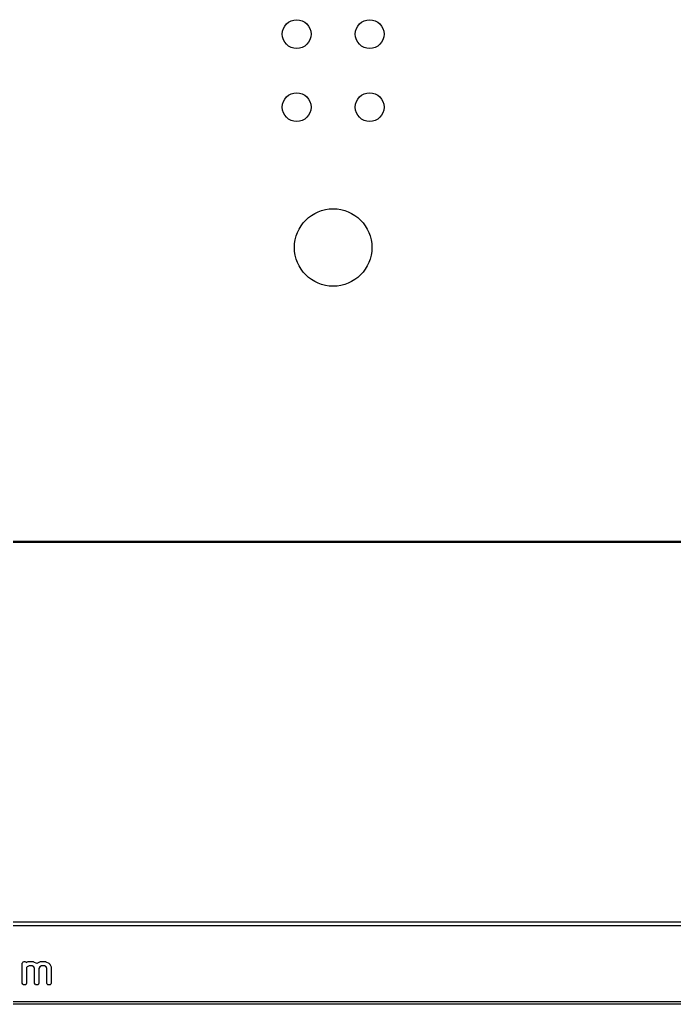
# Model space of a CAD drawing. Header units: inches. Extents: x 0.57 to 7.95, y -5.84 to -0.5.
# Drawn here: x 4.255 to 5.152, y -5.821 to -4.472 of the extents above; entities that cross this region are included whole.
import ezdxf

# ---------------------------------------------------------------- set-up
doc = ezdxf.new("R2010")
doc.units = ezdxf.units.IN
doc.header["$MEASUREMENT"] = 0
doc.layers.add('BLACK', color=250, linetype='CONTINUOUS')

msp = doc.modelspace()

# ---------------------------------------------------------------- linework, layer by layer
at = {"layer": 'BLACK', "linetype": 'CONTINUOUS'}
for p, q in [((4.1368, -5.1864), (7.5561, -5.1864)), ((7.5561, -5.1884), (4.1368, -5.1884)), ((0.7207, -5.7077), (7.547, -5.7077)), ((7.547, -5.7136), (0.7207, -5.7136)), ((4.2584, -5.7647), (4.2589, -5.7636)), ((4.2584, -5.7653), (4.2584, -5.7647)), ((4.2584, -5.7915), (4.2584, -5.7653)), ((4.2589, -5.7636), (4.2597, -5.7628)), ((4.2597, -5.7628), (4.2608, -5.7624)), ((4.2608, -5.7624), (4.2619, -5.7624)), ((4.2619, -5.7624), (4.263, -5.7628)), ((4.263, -5.7628), (4.2637, -5.7636)), ((4.2637, -5.7636), (4.2656, -5.7626)), ((4.265, -5.7696), (4.2643, -5.7703)), ((4.2643, -5.7703), (4.2643, -5.7915)), ((4.2677, -5.7682), (4.265, -5.7696)), ((4.2656, -5.7626), (4.2662, -5.7624)), ((4.2662, -5.7624), (4.2663, -5.7624)), ((4.2663, -5.7624), (4.2664, -5.7624)), ((4.2664, -5.7624), (4.267, -5.7623)), ((4.267, -5.7623), (4.2726, -5.7623)), ((4.2719, -5.7682), (4.2677, -5.7682)), ((4.2741, -5.7694), (4.2719, -5.7682)), ((4.2726, -5.7623), (4.2732, -5.7624)), ((4.2732, -5.7624), (4.2733, -5.7624)), ((4.2733, -5.7624), (4.2734, -5.7624)), ((4.2734, -5.7624), (4.2739, -5.7626)), ((4.2739, -5.7626), (4.2777, -5.7645)), ((4.2753, -5.7716), (4.2741, -5.7694)), ((4.2753, -5.7915), (4.2753, -5.7716)), ((4.2777, -5.7645), (4.2778, -5.7646)), ((4.2778, -5.7646), (4.2778, -5.7646)), ((4.2778, -5.7646), (4.2779, -5.7646)), ((4.2779, -5.7646), (4.2782, -5.7648)), ((4.2782, -5.7648), (4.2782, -5.7649)), ((4.2782, -5.7649), (4.2783, -5.7648)), ((4.2783, -5.7648), (4.2786, -5.7646)), ((4.2786, -5.7646), (4.2786, -5.7646)), ((4.2786, -5.7646), (4.2787, -5.7646)), ((4.2787, -5.7646), (4.2788, -5.7645)), ((4.2788, -5.7645), (4.2825, -5.7626)), ((4.2823, -5.7694), (4.2812, -5.7716)), ((4.2812, -5.7716), (4.2812, -5.7915)), ((4.2845, -5.7682), (4.2823, -5.7694)), ((4.2825, -5.7626), (4.2831, -5.7624)), ((4.2831, -5.7624), (4.2832, -5.7624)), ((4.2832, -5.7624), (4.2833, -5.7624)), ((4.2833, -5.7624), (4.2838, -5.7623)), ((4.2838, -5.7623), (4.2895, -5.7623)), ((4.2888, -5.7682), (4.2845, -5.7682)), ((4.291, -5.7694), (4.2888, -5.7682)), ((4.2895, -5.7623), (4.29, -5.7624)), ((4.29, -5.7624), (4.2901, -5.7624)), ((4.2901, -5.7624), (4.2902, -5.7624)), ((4.2902, -5.7624), (4.2908, -5.7626)), ((4.2908, -5.7626), (4.2945, -5.7645)), ((4.2921, -5.7716), (4.291, -5.7694)), ((4.2921, -5.7915), (4.2921, -5.7716)), ((4.2945, -5.7645), (4.2946, -5.7646)), ((4.2946, -5.7646), (4.2947, -5.7646)), ((4.2947, -5.7646), (4.2947, -5.7646)), ((4.2947, -5.7646), (4.295, -5.7648)), ((4.295, -5.7648), (4.2953, -5.7651)), ((4.2953, -5.7651), (4.2955, -5.7653)), ((4.2955, -5.7653), (4.2957, -5.7656)), ((4.2957, -5.7656), (4.2958, -5.7657)), ((4.2958, -5.7657), (4.2958, -5.7657)), ((4.2958, -5.7657), (4.2959, -5.7658)), ((4.2959, -5.7658), (4.2977, -5.7696)), ((4.2977, -5.7696), (4.2979, -5.7701)), ((4.2979, -5.7701), (4.2979, -5.7702)), ((4.2979, -5.7702), (4.298, -5.7703)), ((4.298, -5.7703), (4.298, -5.7709)), ((4.298, -5.7709), (4.298, -5.7915)), ((4.2584, -5.7921), (4.2584, -5.7915)), ((4.2589, -5.7932), (4.2584, -5.7921)), ((4.2597, -5.794), (4.2589, -5.7932)), ((4.2608, -5.7944), (4.2597, -5.794)), ((4.2619, -5.7944), (4.2608, -5.7944)), ((4.263, -5.794), (4.2619, -5.7944)), ((4.2638, -5.7932), (4.263, -5.794)), ((4.2642, -5.7921), (4.2638, -5.7932)), ((4.2643, -5.7915), (4.2642, -5.7921)), ((4.2753, -5.7921), (4.2753, -5.7915)), ((4.2758, -5.7932), (4.2753, -5.7921)), ((4.2766, -5.794), (4.2758, -5.7932)), ((4.2776, -5.7944), (4.2766, -5.794)), ((4.2788, -5.7944), (4.2776, -5.7944)), ((4.2799, -5.794), (4.2788, -5.7944)), ((4.2807, -5.7932), (4.2799, -5.794)), ((4.2811, -5.7921), (4.2807, -5.7932)), ((4.2812, -5.7915), (4.2811, -5.7921)), ((4.2922, -5.7921), (4.2921, -5.7915)), ((4.2926, -5.7932), (4.2922, -5.7921)), ((4.2934, -5.794), (4.2926, -5.7932)), ((4.2945, -5.7944), (4.2934, -5.794)), ((4.2957, -5.7944), (4.2945, -5.7944)), ((4.2967, -5.794), (4.2957, -5.7944)), ((4.2975, -5.7932), (4.2967, -5.794)), ((4.298, -5.7921), (4.2975, -5.7932)), ((4.298, -5.7915), (4.298, -5.7921)), ((0.5821, -5.8169), (7.6857, -5.8169)), ((7.6857, -5.8209), (0.5821, -5.8209))]:
    msp.add_line(p, q, dxfattribs=at)
at = {"layer": 'BLACK'}
for centre, radius in [((4.6343, -4.492), 0.0197), ((4.6343, -4.492), 0.0197), ((4.7343, -4.492), 0.0197), ((4.7343, -4.492), 0.0197), ((4.6343, -4.592), 0.0197), ((4.6343, -4.592), 0.0197), ((4.7343, -4.592), 0.0197), ((4.7343, -4.592), 0.0197), ((4.6843, -4.7843), 0.0531), ((4.6843, -4.7843), 0.0531)]:
    msp.add_circle(centre, radius, dxfattribs=at)

doc.saveas('drawing.dxf')
